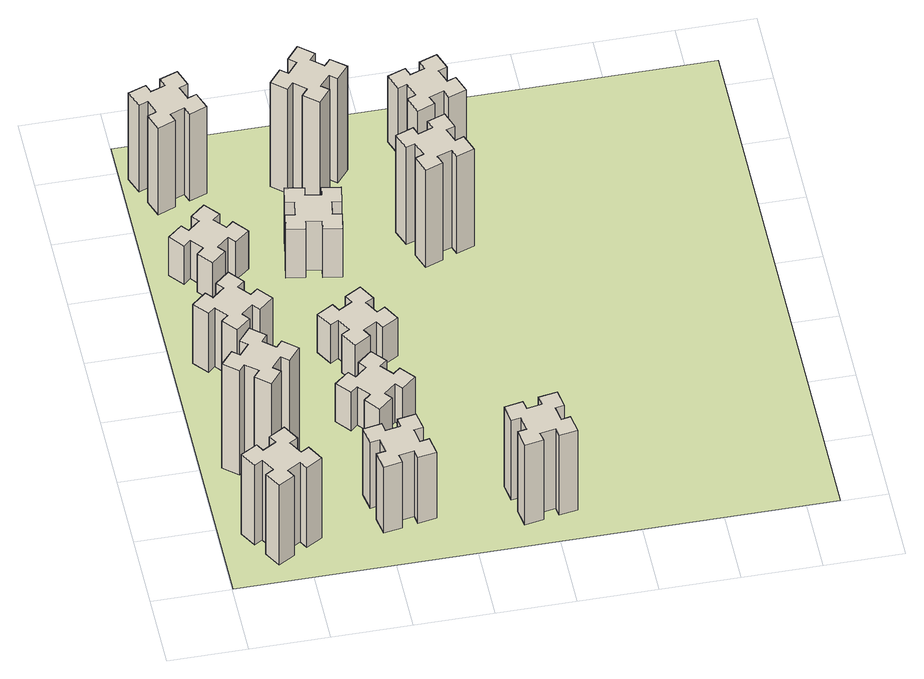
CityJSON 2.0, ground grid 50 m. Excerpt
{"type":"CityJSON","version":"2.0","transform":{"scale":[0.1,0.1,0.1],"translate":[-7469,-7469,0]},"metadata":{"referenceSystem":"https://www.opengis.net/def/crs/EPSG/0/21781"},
"CityObjects":{
"building1":{"type":"Building","attributes":{"class":"1000","function":"1000","usage":"1000","yearOfConstruction":2016,"roofType":"1000","measuredHeight":69,"storeysAboveGround":30,"storeysBelowGround":0},"geometry":[{"type":"Solid","lod":"1","boundaries":[[[[0,1,2,3,4,5,6,7,8,9,10,11,12,13,14,15,16,17,18,19]],[[17,16,20,21]],[[16,15,22,20]],[[15,14,23,22]],[[14,13,24,23]],[[13,12,25,24]],[[12,11,26,25]],[[11,10,27,26]],[[10,9,28,27]],[[9,8,29,28]],[[8,7,30,29]],[[7,6,31,30]],[[6,5,32,31]],[[5,4,33,32]],[[4,3,34,33]],[[3,2,35,34]],[[2,1,36,35]],[[1,0,37,36]],[[0,19,38,37]],[[19,18,39,38]],[[18,17,21,39]],[[24,25,26,27,28,29,30,31,32,33,34,35,36,37,38,39,21,20,22,23]]]]}]},
"building2":{"type":"Building","attributes":{"class":"1000","function":"1000","usage":"1000","yearOfConstruction":2016,"roofType":"1000","measuredHeight":90,"storeysAboveGround":30,"storeysBelowGround":0},"geometry":[{"type":"Solid","lod":"1","boundaries":[[[[40,41,42,43,44,45,46,47,48,49,50,51,52,53,54,55,56,57,58,59]],[[57,56,60,61]],[[56,55,62,60]],[[55,54,63,62]],[[54,53,64,63]],[[53,52,65,64]],[[52,51,66,65]],[[51,50,67,66]],[[50,49,68,67]],[[49,48,69,68]],[[48,47,70,69]],[[47,46,71,70]],[[46,45,72,71]],[[45,44,73,72]],[[44,43,74,73]],[[43,42,75,74]],[[42,41,76,75]],[[41,40,77,76]],[[40,59,78,77]],[[59,58,79,78]],[[58,57,61,79]],[[64,65,66,67,68,69,70,71,72,73,74,75,76,77,78,79,61,60,62,63]]]]}]},
"building3":{"type":"Building","attributes":{"class":"1000","function":"1000","usage":"1000","yearOfConstruction":2016,"roofType":"1000","measuredHeight":51,"storeysAboveGround":30,"storeysBelowGround":0},"geometry":[{"type":"Solid","lod":"1","boundaries":[[[[80,81,82,83,84,85,86,87,88,89,90,91,92,93,94,95,96,97,98,99]],[[97,96,100,101]],[[96,95,102,100]],[[95,94,103,102]],[[94,93,104,103]],[[93,92,105,104]],[[92,91,106,105]],[[91,90,107,106]],[[90,89,108,107]],[[89,88,109,108]],[[88,87,110,109]],[[87,86,111,110]],[[86,85,112,111]],[[85,84,113,112]],[[84,83,114,113]],[[83,82,115,114]],[[82,81,116,115]],[[81,80,117,116]],[[80,99,118,117]],[[99,98,119,118]],[[98,97,101,119]],[[104,105,106,107,108,109,110,111,112,113,114,115,116,117,118,119,101,100,102,103]]]]}]},
"building4":{"type":"Building","attributes":{"class":"1000","function":"1000","usage":"1000","yearOfConstruction":2016,"roofType":"1000","measuredHeight":33,"storeysAboveGround":30,"storeysBelowGround":0},"geometry":[{"type":"Solid","lod":"1","boundaries":[[[[120,121,122,123,124,125,126,127,128,129,130,131,132,133,134,135,136,137,138,139]],[[137,136,140,141]],[[136,135,142,140]],[[135,134,143,142]],[[134,133,144,143]],[[133,132,145,144]],[[132,131,146,145]],[[131,130,147,146]],[[130,129,148,147]],[[129,128,149,148]],[[128,127,150,149]],[[127,126,151,150]],[[126,125,152,151]],[[125,124,153,152]],[[124,123,154,153]],[[123,122,155,154]],[[122,121,156,155]],[[121,120,157,156]],[[120,139,158,157]],[[139,138,159,158]],[[138,137,141,159]],[[144,145,146,147,148,149,150,151,152,153,154,155,156,157,158,159,141,140,142,143]]]]}]},
"building5":{"type":"Building","attributes":{"class":"1000","function":"1000","usage":"1000","yearOfConstruction":2016,"roofType":"1000","measuredHeight":57,"storeysAboveGround":30,"storeysBelowGround":0},"geometry":[{"type":"Solid","lod":"1","boundaries":[[[[160,161,162,163,164,165,166,167,168,169,170,171,172,173,174,175,176,177,178,179]],[[177,176,180,181]],[[176,175,182,180]],[[175,174,183,182]],[[174,173,184,183]],[[173,172,185,184]],[[172,171,186,185]],[[171,170,187,186]],[[170,169,188,187]],[[169,168,189,188]],[[168,167,190,189]],[[167,166,191,190]],[[166,165,192,191]],[[165,164,193,192]],[[164,163,194,193]],[[163,162,195,194]],[[162,161,196,195]],[[161,160,197,196]],[[160,179,198,197]],[[179,178,199,198]],[[178,177,181,199]],[[184,185,186,187,188,189,190,191,192,193,194,195,196,197,198,199,181,180,182,183]]]]}]},
"building6":{"type":"Building","attributes":{"class":"1000","function":"1000","usage":"1000","yearOfConstruction":2016,"roofType":"1000","measuredHeight":75,"storeysAboveGround":30,"storeysBelowGround":0},"geometry":[{"type":"Solid","lod":"1","boundaries":[[[[200,201,202,203,204,205,206,207,208,209,210,211,212,213,214,215,216,217,218,219]],[[217,216,220,221]],[[216,215,222,220]],[[215,214,223,222]],[[214,213,224,223]],[[213,212,225,224]],[[212,211,226,225]],[[211,210,227,226]],[[210,209,228,227]],[[209,208,229,228]],[[208,207,230,229]],[[207,206,231,230]],[[206,205,232,231]],[[205,204,233,232]],[[204,203,234,233]],[[203,202,235,234]],[[202,201,236,235]],[[201,200,237,236]],[[200,219,238,237]],[[219,218,239,238]],[[218,217,221,239]],[[224,225,226,227,228,229,230,231,232,233,234,235,236,237,238,239,221,220,222,223]]]]}]},
"building7":{"type":"Building","attributes":{"class":"1000","function":"1000","usage":"1000","yearOfConstruction":2016,"roofType":"1000","measuredHeight":33,"storeysAboveGround":30,"storeysBelowGround":0},"geometry":[{"type":"Solid","lod":"1","boundaries":[[[[240,241,242,243,244,245,246,247,248,249,250,251,252,253,254,255,256,257,258,259]],[[257,256,260,261]],[[256,255,262,260]],[[255,254,263,262]],[[254,253,264,263]],[[253,252,265,264]],[[252,251,266,265]],[[251,250,267,266]],[[250,249,268,267]],[[249,248,269,268]],[[248,247,270,269]],[[247,246,271,270]],[[246,245,272,271]],[[245,244,273,272]],[[244,243,274,273]],[[243,242,275,274]],[[242,241,276,275]],[[241,240,277,276]],[[240,259,278,277]],[[259,258,279,278]],[[258,257,261,279]],[[264,265,266,267,268,269,270,271,272,273,274,275,276,277,278,279,261,260,262,263]]]]}]},
"building8":{"type":"Building","attributes":{"class":"1000","function":"1000","usage":"1000","yearOfConstruction":2016,"roofType":"1000","measuredHeight":33,"storeysAboveGround":30,"storeysBelowGround":0},"geometry":[{"type":"Solid","lod":"1","boundaries":[[[[280,281,282,283,284,285,286,287,288,289,290,291,292,293,294,295,296,297,298,299]],[[297,296,300,301]],[[296,295,302,300]],[[295,294,303,302]],[[294,293,304,303]],[[293,292,305,304]],[[292,291,306,305]],[[291,290,307,306]],[[290,289,308,307]],[[289,288,309,308]],[[288,287,310,309]],[[287,286,311,310]],[[286,285,312,311]],[[285,284,313,312]],[[284,283,314,313]],[[283,282,315,314]],[[282,281,316,315]],[[281,280,317,316]],[[280,299,318,317]],[[299,298,319,318]],[[298,297,301,319]],[[304,305,306,307,308,309,310,311,312,313,314,315,316,317,318,319,301,300,302,303]]]]}]},
"building9":{"type":"Building","attributes":{"class":"1000","function":"1000","usage":"1000","yearOfConstruction":2016,"roofType":"1000","measuredHeight":42,"storeysAboveGround":30,"storeysBelowGround":0},"geometry":[{"type":"Solid","lod":"1","boundaries":[[[[320,321,322,323,324,325,326,327,328,329,330,331,332,333,334,335,336,337,338,339]],[[337,336,340,341]],[[336,335,342,340]],[[335,334,343,342]],[[334,333,344,343]],[[333,332,345,344]],[[332,331,346,345]],[[331,330,347,346]],[[330,329,348,347]],[[329,328,349,348]],[[328,327,350,349]],[[327,326,351,350]],[[326,325,352,351]],[[325,324,353,352]],[[324,323,354,353]],[[323,322,355,354]],[[322,321,356,355]],[[321,320,357,356]],[[320,339,358,357]],[[339,338,359,358]],[[338,337,341,359]],[[344,345,346,347,348,349,350,351,352,353,354,355,356,357,358,359,341,340,342,343]]]]}]},
"building10":{"type":"Building","attributes":{"class":"1000","function":"1000","usage":"1000","yearOfConstruction":2016,"roofType":"1000","measuredHeight":69,"storeysAboveGround":30,"storeysBelowGround":0},"geometry":[{"type":"Solid","lod":"1","boundaries":[[[[360,361,362,363,364,365,366,367,368,369,370,371,372,373,374,375,376,377,378,379]],[[377,376,380,381]],[[376,375,382,380]],[[375,374,383,382]],[[374,373,384,383]],[[373,372,385,384]],[[372,371,386,385]],[[371,370,387,386]],[[370,369,388,387]],[[369,368,389,388]],[[368,367,390,389]],[[367,366,391,390]],[[366,365,392,391]],[[365,364,393,392]],[[364,363,394,393]],[[363,362,395,394]],[[362,361,396,395]],[[361,360,397,396]],[[360,379,398,397]],[[379,378,399,398]],[[378,377,381,399]],[[384,385,386,387,388,389,390,391,392,393,394,395,396,397,398,399,381,380,382,383]]]]}]},
"building11":{"type":"Building","attributes":{"class":"1000","function":"1000","usage":"1000","yearOfConstruction":2016,"roofType":"1000","measuredHeight":90,"storeysAboveGround":30,"storeysBelowGround":0},"geometry":[{"type":"Solid","lod":"1","boundaries":[[[[400,401,402,403,404,405,406,407,408,409,410,411,412,413,414,415,416,417,418,419]],[[417,416,420,421]],[[416,415,422,420]],[[415,414,423,422]],[[414,413,424,423]],[[413,412,425,424]],[[412,411,426,425]],[[411,410,427,426]],[[410,409,428,427]],[[409,408,429,428]],[[408,407,430,429]],[[407,406,431,430]],[[406,405,432,431]],[[405,404,433,432]],[[404,403,434,433]],[[403,402,435,434]],[[402,401,436,435]],[[401,400,437,436]],[[400,419,438,437]],[[419,418,439,438]],[[418,417,421,439]],[[424,425,426,427,428,429,430,431,432,433,434,435,436,437,438,439,421,420,422,423]]]]}]},
"building12":{"type":"Building","attributes":{"class":"1000","function":"1000","usage":"1000","yearOfConstruction":2016,"roofType":"1000","measuredHeight":84,"storeysAboveGround":30,"storeysBelowGround":0},"geometry":[{"type":"Solid","lod":"1","boundaries":[[[[440,441,442,443,444,445,446,447,448,449,450,451,452,453,454,455,456,457,458,459]],[[457,456,460,461]],[[456,455,462,460]],[[455,454,463,462]],[[454,453,464,463]],[[453,452,465,464]],[[452,451,466,465]],[[451,450,467,466]],[[450,449,468,467]],[[449,448,469,468]],[[448,447,470,469]],[[447,446,471,470]],[[446,445,472,471]],[[445,444,473,472]],[[444,443,474,473]],[[443,442,475,474]],[[442,441,476,475]],[[441,440,477,476]],[[440,459,478,477]],[[459,458,479,478]],[[458,457,461,479]],[[464,465,466,467,468,469,470,471,472,473,474,475,476,477,478,479,461,460,462,463]]]]}]},
"building13":{"type":"Building","attributes":{"class":"1000","function":"1000","usage":"1000","yearOfConstruction":2016,"roofType":"1000","measuredHeight":57,"storeysAboveGround":30,"storeysBelowGround":0},"geometry":[{"type":"Solid","lod":"1","boundaries":[[[[480,481,482,483,484,485,486,487,488,489,490,491,492,493,494,495,496,497,498,499]],[[497,496,500,501]],[[496,495,502,500]],[[495,494,503,502]],[[494,493,504,503]],[[493,492,505,504]],[[492,491,506,505]],[[491,490,507,506]],[[490,489,508,507]],[[489,488,509,508]],[[488,487,510,509]],[[487,486,511,510]],[[486,485,512,511]],[[485,484,513,512]],[[484,483,514,513]],[[483,482,515,514]],[[482,481,516,515]],[[481,480,517,516]],[[480,499,518,517]],[[499,498,519,518]],[[498,497,501,519]],[[504,505,506,507,508,509,510,511,512,513,514,515,516,517,518,519,501,500,502,503]]]]}]},
"landuse1":{"type":"LandUse","attributes":{"name":"plot1","function":"1010"},"geometry":[{"type":"MultiSurface","lod":"1","boundaries":[[[520,521,522,523]]]}]}
},
"vertices":[
[255,364,0],[305,277,0],[253,247,0],[313,143,0],[417,203,0],[387,255,0],[474,305,0],[504,253,0],[608,313,0],[548,417,0],[496,387,0],[446,474,0],[498,504,0],[438,608,0],[334,548,0],[364,496,0],[277,446,0],[247,498,0],[143,438,0],[203,334,0],[277,446,690],[247,498,690],[364,496,690],[334,548,690],[438,608,690],[498,504,690],[446,474,690],[496,387,690],[548,417,690],[608,313,690],[504,253,690],[474,305,690],[387,255,690],[417,203,690],[313,143,690],[253,247,690],[305,277,690],[255,364,690],[203,334,690],[143,438,690],
[484,1067,0],[408,1132,0],[446,1178,0],[354,1255,0],[277,1163,0],[323,1124,0],[259,1048,0],[213,1086,0],[136,994,0],[228,917,0],[266,963,0],[343,899,0],[304,853,0],[396,776,0],[473,868,0],[427,906,0],[492,983,0],[538,944,0],[615,1036,0],[523,1113,0],[492,983,900],[538,944,900],[427,906,900],[473,868,900],[396,776,900],[304,853,900],[343,899,900],[266,963,900],[228,917,900],[136,994,900],[213,1086,900],[259,1048,900],[323,1124,900],[277,1163,900],[354,1255,900],[446,1178,900],[408,1132,900],[484,1067,900],[523,1113,900],[615,1036,900],
[492,1888,0],[427,1964,0],[473,2003,0],[396,2095,0],[304,2018,0],[343,1972,0],[266,1907,0],[228,1953,0],[136,1876,0],[213,1784,0],[259,1823,0],[323,1746,0],[277,1708,0],[354,1616,0],[446,1693,0],[408,1739,0],[484,1803,0],[523,1757,0],[615,1834,0],[538,1926,0],[484,1803,510],[523,1757,510],[408,1739,510],[446,1693,510],[354,1616,510],[277,1708,510],[323,1746,510],[259,1823,510],[213,1784,510],[136,1876,510],[228,1953,510],[266,1907,510],[343,1972,510],[304,2018,510],[396,2095,510],[473,2003,510],[427,1964,510],[492,1888,510],[538,1926,510],[615,1834,510],
[492,2628,0],[427,2704,0],[473,2743,0],[396,2835,0],[304,2758,0],[343,2712,0],[266,2647,0],[228,2693,0],[136,2616,0],[213,2524,0],[259,2563,0],[323,2486,0],[277,2448,0],[354,2356,0],[446,2433,0],[408,2479,0],[484,2543,0],[523,2497,0],[615,2574,0],[538,2666,0],[484,2543,330],[523,2497,330],[408,2479,330],[446,2433,330],[354,2356,330],[277,2448,330],[323,2486,330],[259,2563,330],[213,2524,330],[136,2616,330],[228,2693,330],[266,2647,330],[343,2712,330],[304,2758,330],[396,2835,330],[473,2743,330],[427,2704,330],[492,2628,330],[538,2666,330],[615,2574,330],
[1085,358,0],[1184,376,0],[1194,317,0],[1312,337,0],[1291,456,0],[1232,445,0],[1215,544,0],[1274,554,0],[1253,672,0],[1135,651,0],[1145,592,0],[1047,575,0],[1037,634,0],[918,613,0],[939,495,0],[998,505,0],[1016,407,0],[957,397,0],[977,278,0],[1096,299,0],[1016,407,570],[957,397,570],[998,505,570],[939,495,570],[918,613,570],[1037,634,570],[1047,575,570],[1145,592,570],[1135,651,570],[1253,672,570],[1274,554,570],[1215,544,570],[1232,445,570],[1291,456,570],[1312,337,570],[1194,317,570],[1184,376,570],[1085,358,570],[1096,299,570],[977,278,570],
[155,3345,0],[189,3251,0],[133,3230,0],[174,3117,0],[287,3159,0],[266,3215,0],[360,3249,0],[380,3193,0],[493,3234,0],[452,3347,0],[396,3326,0],[362,3420,0],[418,3440,0],[377,3553,0],[264,3512,0],[285,3456,0],[191,3422,0],[170,3478,0],[57,3437,0],[99,3324,0],[191,3422,750],[170,3478,750],[285,3456,750],[264,3512,750],[377,3553,750],[418,3440,750],[362,3420,750],[396,3326,750],[452,3347,750],[493,3234,750],[380,3193,750],[360,3249,750],[266,3215,750],[287,3159,750],[174,3117,750],[133,3230,750],[189,3251,750],[155,3345,750],[99,3324,750],[57,3437,750],
[1083,1332,0],[1006,1267,0],[968,1313,0],[876,1236,0],[953,1144,0],[999,1183,0],[1063,1106,0],[1017,1068,0],[1094,976,0],[1186,1053,0],[1148,1099,0],[1224,1163,0],[1263,1117,0],[1355,1194,0],[1278,1286,0],[1232,1248,0],[1167,1324,0],[1213,1363,0],[1136,1455,0],[1044,1378,0],[1167,1324,330],[1213,1363,330],[1232,1248,330],[1278,1286,330],[1355,1194,330],[1263,1117,330],[1224,1163,330],[1148,1099,330],[1186,1053,330],[1094,976,330],[1017,1068,330],[1063,1106,330],[999,1183,330],[953,1144,330],[876,1236,330],[968,1313,330],[1006,1267,330],[1083,1332,330],[1044,1378,330],[1136,1455,330],
[1127,1635,0],[1214,1685,0],[1244,1633,0],[1348,1693,0],[1288,1797,0],[1236,1767,0],[1186,1854,0],[1238,1884,0],[1178,1988,0],[1074,1928,0],[1104,1876,0],[1017,1826,0],[987,1878,0],[883,1818,0],[943,1714,0],[995,1744,0],[1045,1657,0],[993,1627,0],[1053,1523,0],[1157,1583,0],[1045,1657,330],[993,1627,330],[995,1744,330],[943,1714,330],[883,1818,330],[987,1878,330],[1017,1826,330],[1104,1876,330],[1074,1928,330],[1178,1988,330],[1238,1884,330],[1186,1854,330],[1236,1767,330],[1288,1797,330],[1348,1693,330],[1244,1633,330],[1214,1685,330],[1127,1635,330],[1157,1583,330],[1053,1523,330],
[1115,2527,0],[1132,2625,0],[1191,2615,0],[1212,2733,0],[1094,2754,0],[1084,2695,0],[985,2712,0],[996,2771,0],[877,2792,0],[857,2674,0],[916,2664,0],[898,2565,0],[839,2576,0],[818,2457,0],[937,2437,0],[947,2496,0],[1045,2478,0],[1035,2419,0],[1153,2398,0],[1174,2517,0],[1045,2478,420],[1035,2419,420],[947,2496,420],[937,2437,420],[818,2457,420],[839,2576,420],[898,2565,420],[916,2664,420],[857,2674,420],[877,2792,420],[996,2771,420],[985,2712,420],[1084,2695,420],[1094,2754,420],[1212,2733,420],[1191,2615,420],[1132,2625,420],[1115,2527,420],[1174,2517,420],[1153,2398,420],
[1985,492,0],[1887,475,0],[1877,534,0],[1758,513,0],[1779,395,0],[1838,405,0],[1856,307,0],[1797,297,0],[1817,178,0],[1936,199,0],[1925,258,0],[2024,276,0],[2034,217,0],[2152,237,0],[2131,356,0],[2072,345,0],[2055,444,0],[2114,454,0],[2093,572,0],[1975,551,0],[2055,444,690],[2114,454,690],[2072,345,690],[2131,356,690],[2152,237,690],[2034,217,690],[2024,276,690],[1925,258,690],[1936,199,690],[1817,178,690],[1797,297,690],[1856,307,690],[1838,405,690],[1779,395,690],[1758,513,690],[1877,534,690],[1887,475,690],[1985,492,690],[1975,551,690],[2093,572,690],
[1006,3183,0],[1083,3119,0],[1044,3073,0],[1136,2996,0],[1213,3088,0],[1167,3126,0],[1232,3203,0],[1278,3164,0],[1355,3256,0],[1263,3333,0],[1224,3287,0],[1148,3352,0],[1186,3398,0],[1094,3475,0],[1017,3383,0],[1063,3344,0],[999,3268,0],[953,3306,0],[876,3214,0],[968,3137,0],[999,3268,900],[953,3306,900],[1063,3344,900],[1017,3383,900],[1094,3475,900],[1186,3398,900],[1148,3352,900],[1224,3287,900],[1263,3333,900],[1355,3256,900],[1278,3164,900],[1232,3203,900],[1167,3126,900],[1213,3088,900],[1136,2996,900],[1044,3073,900],[1083,3119,900],[1006,3183,900],[968,3137,900],[876,3214,900],
[1876,2586,0],[1842,2680,0],[1898,2700,0],[1857,2813,0],[1744,2772,0],[1765,2716,0],[1671,2682,0],[1650,2738,0],[1537,2697,0],[1579,2584,0],[1635,2605,0],[1669,2511,0],[1613,2490,0],[1654,2377,0],[1767,2419,0],[1746,2475,0],[1840,2509,0],[1860,2453,0],[1973,2494,0],[1932,2607,0],[1840,2509,840],[1860,2453,840],[1746,2475,840],[1767,2419,840],[1654,2377,840],[1613,2490,840],[1669,2511,840],[1635,2605,840],[1579,2584,840],[1537,2697,840],[1650,2738,840],[1671,2682,840],[1765,2716,840],[1744,2772,840],[1857,2813,840],[1898,2700,840],[1842,2680,840],[1876,2586,840],[1932,2607,840],[1973,2494,840],
[1846,3215,0],[1940,3249,0],[1960,3193,0],[2073,3234,0],[2032,3347,0],[1976,3326,0],[1942,3420,0],[1998,3440,0],[1957,3553,0],[1844,3512,0],[1865,3456,0],[1771,3422,0],[1750,3478,0],[1637,3437,0],[1679,3324,0],[1735,3345,0],[1769,3251,0],[1713,3230,0],[1754,3117,0],[1867,3159,0],[1769,3251,570],[1713,3230,570],[1735,3345,570],[1679,3324,570],[1637,3437,570],[1750,3478,570],[1771,3422,570],[1865,3456,570],[1844,3512,570],[1957,3553,570],[1998,3440,570],[1942,3420,570],[1976,3326,570],[2032,3347,570],[2073,3234,570],[1960,3193,570],[1940,3249,570],[1846,3215,570],[1867,3159,570],[1754,3117,570],
[5,3705,0],[3705,3705,0],[3705,5,0],[5,5,0]
]}
